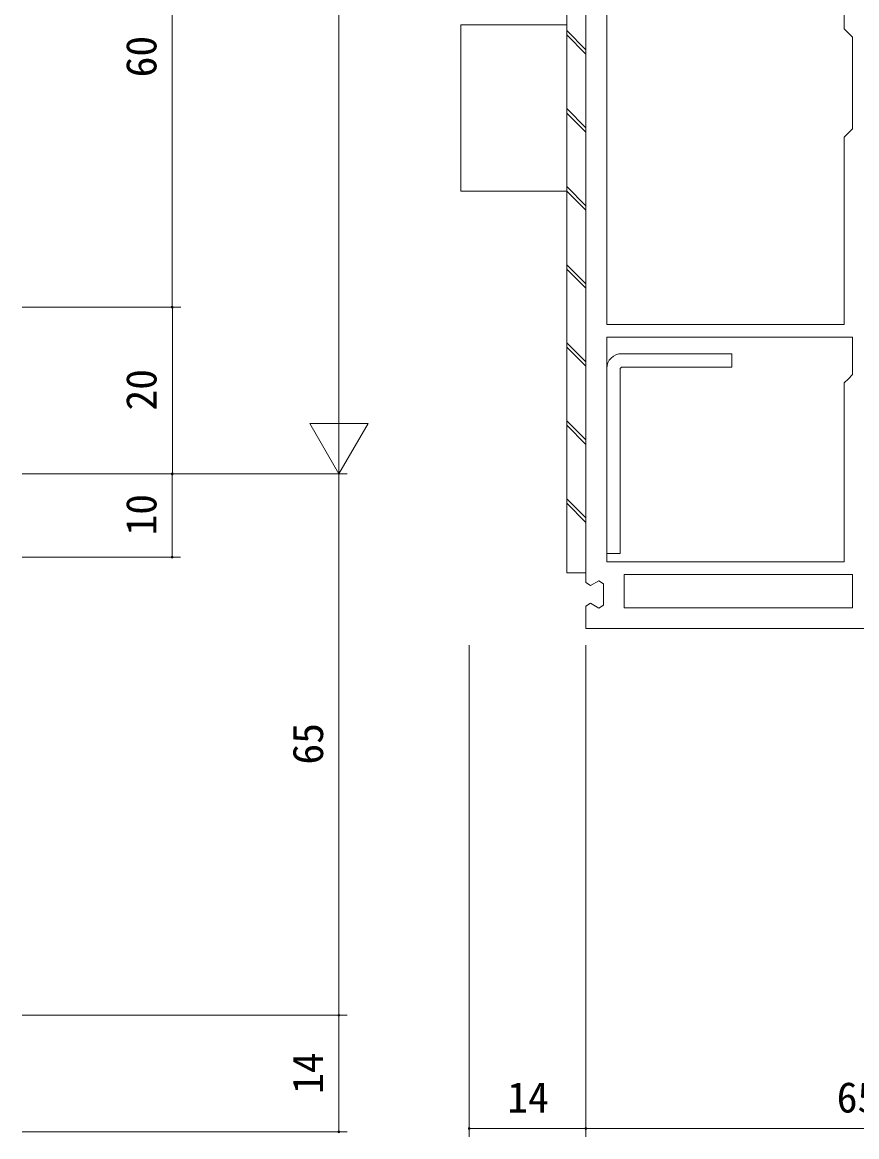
# Model space of a CAD drawing. Units: millimetres, scale not verified. Extents: x -594 to 539, y -420 to 386.
# Drawn here: x -278.4 to -178.3, y -253 to -119.2 of the extents above; entities that cross this region are included whole.
import ezdxf
from ezdxf.enums import TextEntityAlignment as Align

# ---------------------------------------------------------------- set-up
doc = ezdxf.new("R2010")
doc.units = ezdxf.units.MM
doc.header["$LTSCALE"] = 2
for name, color, linetype, lineweight in [('0-4_YKK_D', 6, 'Continuous', 9), ('0-6_YKK_13', 4, 'Continuous', 9), ('0-7_YKK_11', 7, 'Continuous', 9)]:
    doc.layers.add(name, color=color, linetype=linetype, lineweight=lineweight)
doc.styles.add('ＭＳ ゴシック', font='')
doc.styles.get('ＭＳ ゴシック').set_extended_font_data('MS Gothic')

msp = doc.modelspace()

# ---------------------------------------------------------------- linework, layer by layer
at = {"layer": '0-4_YKK_D'}
for p, q in [((-240.399, -166.424), (-240.399, 169.576)), ((-260.399, -153.424), (-260.399, -93.424)), ((-278.398, -153.424), (-259.391, -153.424)), ((-278.398, -153.424), (-259.399, -153.424)), ((-260.391, -173.424), (-260.391, -153.424)), ((-240.399, -173.424), (-240.399, -161.3)), ((-240.399, -173.424), (-243.899, -167.362)), ((-236.899, -167.362), (-243.899, -167.362)), ((-240.399, -173.424), (-236.899, -167.362)), ((-278.399, -173.424), (-259.391, -173.424)), ((-278.399, -173.424), (-239.399, -173.424)), ((-278.399, -173.424), (-259.399, -173.424)), ((-278.399, -173.424), (-239.399, -173.424)), ((-260.399, -183.424), (-260.399, -173.424)), ((-240.399, -173.424), (-240.399, -238.424)), ((-278.399, -183.424), (-259.399, -183.424)), ((-224.757, -193.998), (-224.757, -252.998)), ((-210.757, -193.998), (-210.757, -252.998)), ((-210.757, -193.998), (-210.757, -252.998)), ((-278.4, -238.424), (-239.399, -238.424)), ((-278.399, -238.424), (-239.399, -238.424)), ((-240.399, -238.424), (-240.399, -252.424)), ((-278.399, -252.424), (-239.399, -252.424)), ((-224.757, -251.998), (-210.757, -251.998)), ((-145.757, -251.998), (-210.757, -251.998))]:
    msp.add_line(p, q, dxfattribs=at)
for centre, start, end in [((-260.399, -153.424), 90, 270), ((-260.391, -153.424), 90, 270), ((-260.399, -153.424), 270, 90), ((-260.391, -153.424), 270, 90), ((-260.399, -173.424), 90, 270), ((-260.391, -173.424), 90, 270), ((-260.399, -173.424), 270, 90), ((-260.391, -173.424), 270, 90), ((-260.399, -183.424), 90, 270), ((-260.399, -183.424), 270, 90), ((-240.399, -238.424), 90, 270), ((-240.399, -238.424), 90, 270), ((-240.399, -238.424), 270, 90), ((-240.399, -238.424), 270, 90), ((-240.399, -252.424), 90, 270), ((-240.399, -252.424), 270, 90), ((-224.757, -251.998), 0, 180), ((-224.757, -251.998), 180, 0), ((-210.757, -251.998), 0, 180), ((-210.757, -251.998), 0, 180), ((-210.757, -251.998), 180, 0), ((-210.757, -251.998), 180, 0)]:
    msp.add_arc(centre, 0.106, start, end, dxfattribs=at)
at = {"layer": '0-6_YKK_13'}
for p, q in [((-213.057, -185.298), (-213.057, -106.898)), ((-210.757, -185.298), (-210.757, -106.098)), ((-213.057, -119.498), (-225.757, -119.498)), ((-213.057, -120.206), (-210.757, -122.506)), ((-213.057, -120.737), (-210.757, -123.037)), ((-213.057, -129.575), (-210.757, -131.875)), ((-213.057, -130.106), (-210.757, -132.406)), ((-213.057, -138.944), (-210.757, -141.244)), ((-213.057, -139.475), (-210.757, -141.775)), ((-213.057, -148.313), (-210.757, -150.613)), ((-213.057, -148.844), (-210.757, -151.144)), ((-213.057, -157.683), (-210.757, -159.983)), ((-213.057, -158.213), (-210.757, -160.513)), ((-206.457, -158.996), (-193.257, -158.996)), ((-193.257, -160.596), (-193.257, -158.996)), ((-206.657, -182.998), (-206.657, -160.896)), ((-206.357, -160.596), (-193.257, -160.596)), ((-213.057, -167.052), (-210.757, -169.352)), ((-213.057, -167.583), (-210.757, -169.883)), ((-213.057, -176.421), (-210.757, -178.721)), ((-213.057, -176.952), (-210.757, -179.252)), ((-210.757, -185.298), (-213.057, -185.298))]:
    msp.add_line(p, q, dxfattribs=at)
for points in [[(-213.057, -139.498), (-225.757, -139.498), (-225.757, -119.498)], [(-206.657, -182.998), (-208.257, -182.998), (-208.257, -160.796)]]:
    msp.add_lwpolyline(points, dxfattribs=at)
for centre, radius in [((-206.457, -160.796), 1.8), ((-206.357, -160.896), 0.3)]:
    msp.add_arc(centre, radius, 90, 180, dxfattribs=at)
at = {"layer": '0-7_YKK_11'}
for p, q in [((-208.257, -155.498), (-208.257, -101.998)), ((-208.257, -156.998), (-178.757, -156.998)), ((-206.157, -189.498), (-178.757, -189.498))]:
    msp.add_line(p, q, dxfattribs=at)
for points in [[(-208.257, -155.498), (-208.257, -101.998), (-213.057, -101.998), (-213.057, -97.498), (-179.757, -97.498), (-179.757, -119.998), (-179.257, -120.498), (-178.757, -120.998), (-178.757, -131.998), (-179.257, -132.498), (-179.757, -132.998), (-179.757, -155.498)], [(-208.257, -156.998), (-178.757, -156.998), (-178.757, -161.498), (-179.257, -161.998), (-179.757, -162.498), (-179.757, -183.998), (-208.257, -183.998)], [(-206.157, -189.498), (-178.757, -189.498), (-178.757, -185.498), (-206.157, -185.498)]]:
    msp.add_lwpolyline(points, close=True, dxfattribs=at)
msp.add_lwpolyline([(-210.757, -104.298), (-210.757, -186.476), (-210.194, -186.839), (-209.221, -186.257), (-208.657, -186.62), (-208.657, -189.176), (-209.221, -189.539), (-210.194, -188.957), (-210.757, -189.32), (-210.757, -191.998), (-145.757, -191.998)], dxfattribs=at)

# ---------------------------------------------------------------- texts
at = {"layer": '0-4_YKK_D', "color": 4, "style": 'ＭＳ ゴシック'}
for s, p in [('60', (-261.199, -125.824)), ('20', (-261.191, -165.824)), ('10', (-261.199, -180.824)), ('65', (-241.199, -208.324)), ('14', (-241.199, -247.862))]:
    msp.add_text(s, height=3.666, rotation=90, dxfattribs=at).set_placement(p, align=Align.BOTTOM_LEFT)
for s, p in [('14', (-220.195, -251.198)), ('65', (-180.657, -251.198))]:
    msp.add_text(s, height=3.666, dxfattribs=at).set_placement(p, align=Align.BOTTOM_LEFT)

doc.saveas('drawing.dxf')
